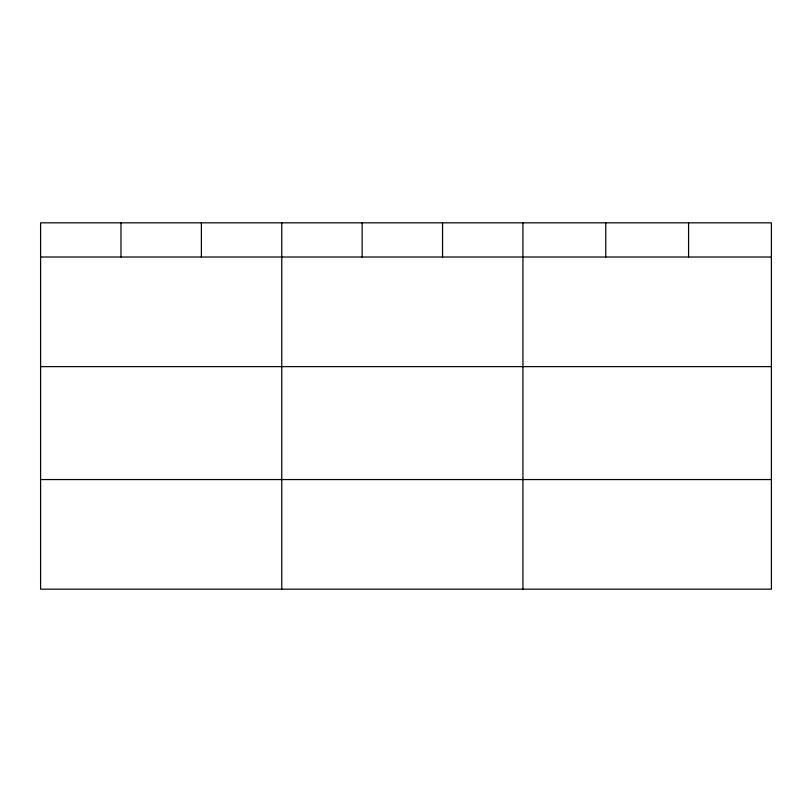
<?xml version="1.0" encoding="UTF-8"?>
<svg xmlns="http://www.w3.org/2000/svg" width="812" height="812" viewBox="0 0 812 812"><rect width="100%" height="100%" fill="white"/><g stroke="black" fill="none" stroke-linecap="round" stroke-linejoin="round"><path stroke-width="1.22" d="M771.4 257.018L771.4 589.167L40.6 589.167L40.6 222.833L771.4 222.833L771.4 257.018L40.6 257.018M40.6 366.628L771.4 366.628M40.6 479.557L771.4 479.557M688.576 222.833L688.576 257.018M605.752 222.833L605.752 257.018M522.928 222.833L522.928 589.167M442.54 222.833L442.54 257.018M362.152 222.833L362.152 257.018M281.764 222.833L281.764 589.167M201.376 222.833L201.376 257.018M120.988 222.833L120.988 257.018"/></g></svg>
